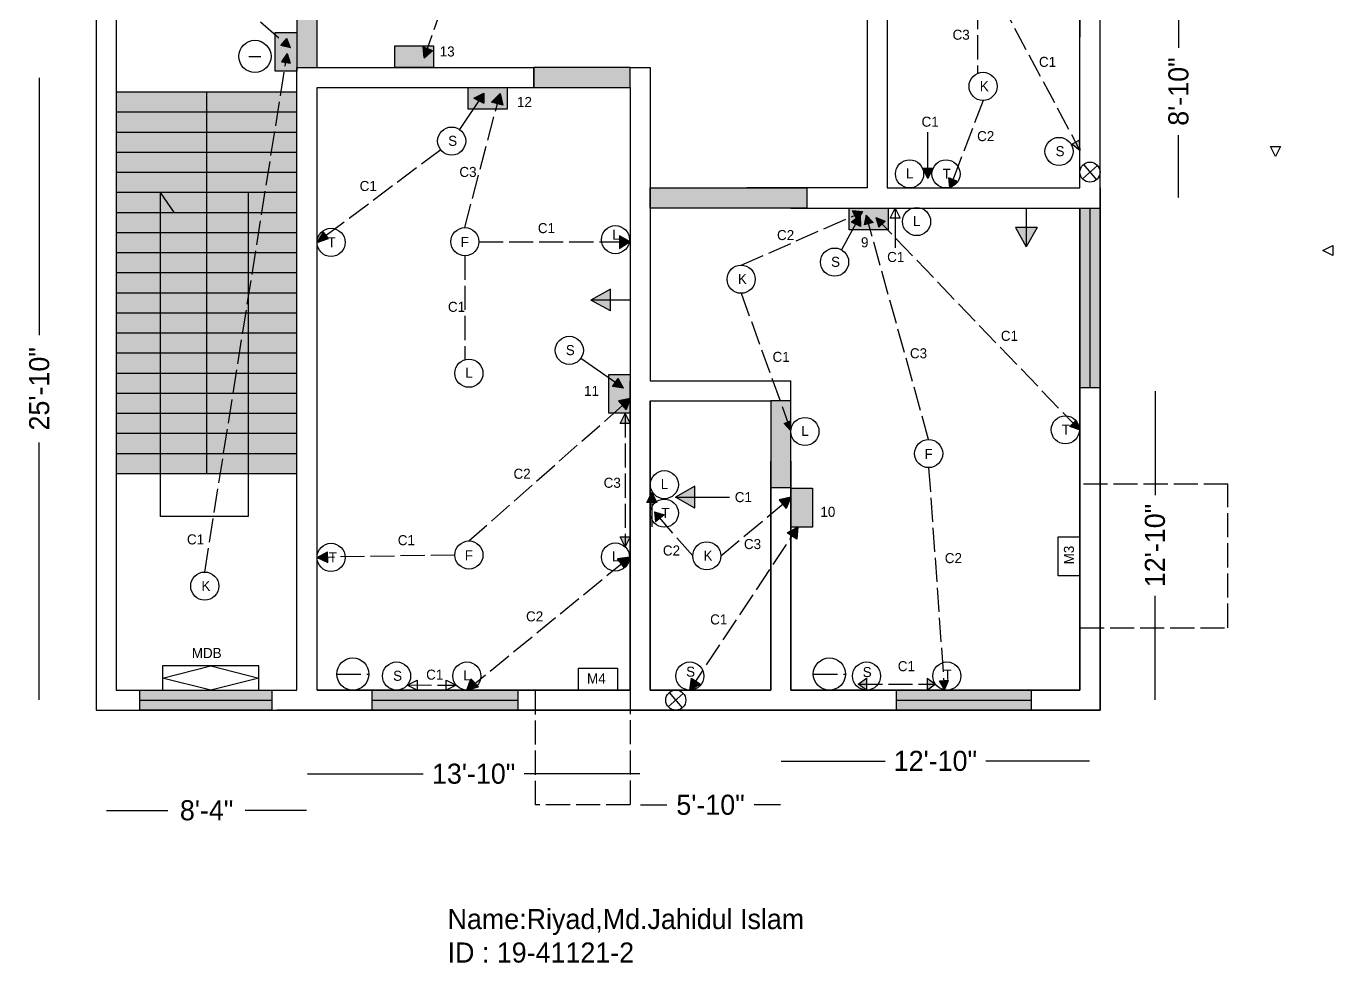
# Model space of a CAD drawing. Header units: feet. Extents: x 437 to 1867, y 198 to 1564.
# Drawn here: x 445 to 1096, y 198 to 664 of the extents above; entities that cross this region are included whole.
import ezdxf

# ---------------------------------------------------------------- set-up
doc = ezdxf.new("R2010")
doc.units = ezdxf.units.FT
doc.header["$MEASUREMENT"] = 0
doc.linetypes.add('ACAD_ISO02W100', pattern=[15, 12, -3])
doc.dimstyles.get("Standard").update_dxf_attribs({"dimtxt": 0.18, "dimasz": 0.18, "dimexe": 0.18, "dimexo": 0.0625, "dimgap": 0.09, "dimtad": 0, "dimtih": 1, "dimtoh": 1, "dimdec": 4, "dimzin": 0, "dimdsep": 46, "dimtxsty": 'Standard', "dimcen": 0.09, "dimadec": 0, "dimazin": 0, "dimtfac": 1, "dimtdec": 4, "dimtofl": 0, "dimtmove": 0, "dimatfit": 3, "dimfxl": 0, "dimtolj": 1, "dimtzin": 0, "dimarcsym": 0})

# ---------------------------------------------------------------- blocks, each defined once
blk = doc.blocks.new('*D11')
at = {"color": 0, "lineweight": -2}
for p, q in [((1019.45, 684.56), (1019.45, 653.5)), ((1019.45, 578.92), (1019.45, 609.99))]:
    blk.add_line(p, q, dxfattribs=at)
at = {"color": 0}
for points in [[(1019.42, 684.56), (1019.48, 684.56), (1019.45, 684.74)], [(1019.42, 578.92), (1019.48, 578.92), (1019.45, 578.74)]]:
    blk.add_solid(points, dxfattribs=at)
at = {"layer": 'Defpoints', "color": 0}
for p in [(975.36, 684.74), (975.36, 578.74), (1019.45, 578.74)]:
    blk.add_point(p, dxfattribs=at)
at = {"color": 0, "insert": (1019.45, 631.74), "char_height": 10, "attachment_point": 5, "rotation": 90}
blk.add_mtext('\\A1;8\'-10"', dxfattribs=at)
blk = doc.blocks.new('*D19')
at = {"color": 0, "lineweight": -2}
for p, q in [((1007.76, 482.56), (1007.76, 430.83)), ((1007.76, 328.92), (1007.76, 380.65))]:
    blk.add_line(p, q, dxfattribs=at)
at = {"color": 0}
for points in [[(1007.73, 482.56), (1007.79, 482.56), (1007.76, 482.74)], [(1007.73, 328.92), (1007.79, 328.92), (1007.76, 328.74)]]:
    blk.add_solid(points, dxfattribs=at)
at = {"layer": 'Defpoints', "color": 0}
for p in [(821.36, 482.74), (1007.76, 482.74), (821.36, 328.74)]:
    blk.add_point(p, dxfattribs=at)
at = {"color": 0, "insert": (1007.76, 405.74), "char_height": 10, "attachment_point": 5, "rotation": 90}
blk.add_mtext('\\A1;12\'-10"', dxfattribs=at)
blk = doc.blocks.new('*D12')
at = {"color": 0, "lineweight": -2}
for p, q in [((821.54, 298.44), (873.27, 298.44)), ((975.18, 298.44), (923.45, 298.44))]:
    blk.add_line(p, q, dxfattribs=at)
at = {"color": 0}
for points in [[(821.54, 298.47), (821.54, 298.41), (821.36, 298.44)], [(975.18, 298.47), (975.18, 298.41), (975.36, 298.44)]]:
    blk.add_solid(points, dxfattribs=at)
at = {"layer": 'Defpoints', "color": 0}
for p in [(821.36, 328.74), (975.36, 328.74), (975.36, 298.44)]:
    blk.add_point(p, dxfattribs=at)
at = {"color": 0, "insert": (898.36, 298.44), "char_height": 10, "attachment_point": 5}
blk.add_mtext('\\A1;12\'-10"', dxfattribs=at)
blk = doc.blocks.new('*D13')
at = {"color": 0, "lineweight": -2}
for p, q in [((751.54, 276.59), (764.6, 276.59)), ((821.18, 276.59), (808.12, 276.59))]:
    blk.add_line(p, q, dxfattribs=at)
at = {"color": 0}
for points in [[(751.54, 276.62), (751.54, 276.56), (751.36, 276.59)], [(821.18, 276.62), (821.18, 276.56), (821.36, 276.59)]]:
    blk.add_solid(points, dxfattribs=at)
at = {"layer": 'Defpoints', "color": 0}
for p in [(751.36, 328.74), (821.36, 328.74), (751.36, 276.59)]:
    blk.add_point(p, dxfattribs=at)
at = {"color": 0, "insert": (786.36, 276.59), "char_height": 10, "attachment_point": 5}
blk.add_mtext('\\A1;5\'-10"', dxfattribs=at)
blk = doc.blocks.new('*D14')
at = {"color": 0, "lineweight": -2}
for p, q in [((585.54, 292.06), (643.27, 292.06)), ((751.18, 292.06), (693.45, 292.06))]:
    blk.add_line(p, q, dxfattribs=at)
at = {"color": 0}
for points in [[(585.54, 292.09), (585.54, 292.03), (585.36, 292.06)], [(751.18, 292.09), (751.18, 292.03), (751.36, 292.06)]]:
    blk.add_solid(points, dxfattribs=at)
at = {"layer": 'Defpoints', "color": 0}
for p in [(585.36, 328.74), (751.36, 328.74), (751.36, 292.06)]:
    blk.add_point(p, dxfattribs=at)
at = {"color": 0, "insert": (668.36, 292.06), "char_height": 10, "attachment_point": 5}
blk.add_mtext('\\A1;13\'-10"', dxfattribs=at)
blk = doc.blocks.new('*D15')
at = {"color": 0, "lineweight": -2}
for p, q in [((485.54, 273.85), (516.1, 273.85)), ((585.18, 273.85), (554.62, 273.85))]:
    blk.add_line(p, q, dxfattribs=at)
at = {"color": 0}
for points in [[(485.54, 273.88), (485.54, 273.82), (485.36, 273.85)], [(585.18, 273.88), (585.18, 273.82), (585.36, 273.85)]]:
    blk.add_solid(points, dxfattribs=at)
at = {"layer": 'Defpoints', "color": 0}
for p in [(485.36, 328.74), (585.36, 328.74), (585.36, 273.85)]:
    blk.add_point(p, dxfattribs=at)
at = {"color": 0, "insert": (535.36, 273.85), "char_height": 10, "attachment_point": 5}
blk.add_mtext('\\A1;8\'-4"', dxfattribs=at)
blk = doc.blocks.new('*D16')
at = {"color": 0, "lineweight": -2}
for p, q in [((452.02, 638.56), (452.02, 510.5)), ((452.02, 328.92), (452.02, 456.99))]:
    blk.add_line(p, q, dxfattribs=at)
at = {"color": 0}
for points in [[(451.99, 638.56), (452.05, 638.56), (452.02, 638.74)], [(451.99, 328.92), (452.05, 328.92), (452.02, 328.74)]]:
    blk.add_solid(points, dxfattribs=at)
at = {"layer": 'Defpoints', "color": 0}
for p in [(585.36, 638.74), (452.02, 328.74), (585.36, 328.74)]:
    blk.add_point(p, dxfattribs=at)
at = {"color": 0, "insert": (452.02, 483.74), "char_height": 10, "attachment_point": 5, "rotation": 90}
blk.add_mtext('\\A1;25\'-10"', dxfattribs=at)

msp = doc.modelspace()

# ---------------------------------------------------------------- hatches: boundary and pattern name
at = {"linetype": 'ACAD_ISO02W100'}
h = msp.add_hatch(color=70, dxfattribs=at)
h.paths.add_polyline_path([(621.5249, 1081.74179), (621.5249, 1086.74179), (592.48437, 1086.74179), (592.48437, 1081.74179)])
h.paths.add_polyline_path([(621.5249, 1076.74179), (621.5249, 1081.74179), (592.48437, 1081.74179), (592.48437, 1076.74179)])
h.paths.add_polyline_path([(751.62853, 1081.74179), (751.62853, 1086.74179), (679.67104, 1086.74179), (679.67104, 1081.74179)])
h.paths.add_polyline_path([(679.67104, 1081.74179), (679.67104, 1076.74179), (703.73667, 1076.74179, -0.00760481), (703.94959, 1076.74179), (729.11631, 1076.74179, -0.137077422), (732.88369, 1076.74179), (751.62853, 1076.74179), (751.62853, 1081.74179)])
h.paths.add_polyline_path([(916.48545, 1081.74179), (916.48545, 1086.74179), (862.35973, 1086.74179), (862.35973, 1081.74179)])
h.paths.add_polyline_path([(862.35973, 1081.74179), (862.35973, 1076.74179), (912.51762, 1076.74179, -0.089970811), (915.37357, 1076.74179), (916.48545, 1076.74179), (916.48545, 1081.74179)])
h.paths.add_polyline_path([(970.35973, 484.28281), (975.35973, 484.28281), (975.35973, 573.74179), (970.35973, 573.74179)])
h.paths.add_polyline_path([(980.35973, 573.74179), (975.35973, 573.74179), (975.35973, 484.28281), (980.35973, 484.28281)])
h.paths.add_polyline_path([(970.35973, 689.74179), (975.35973, 689.74179), (975.35973, 785.74179), (970.35973, 785.74179)])
h.paths.add_polyline_path([(980.35973, 785.74179), (975.35973, 785.74179), (975.35973, 689.74179), (980.35973, 689.74179)])
h.paths.add_polyline_path([(946.05764, 328.74179), (946.05764, 333.74179), (904.08021, 333.74179, -0.000193978), (904.07477, 333.74179), (879.02935, 333.74179), (879.02935, 328.74179)])
h.paths.add_polyline_path([(946.05764, 323.74179), (946.05764, 328.74179), (879.02935, 328.74179), (879.02935, 323.74179)])
h.paths.add_polyline_path([(690.35872, 328.74179), (690.35872, 333.74179), (665.00384, 333.74179, -0.000273873), (664.99617, 333.74179), (617.77501, 333.74179), (617.77501, 328.74179)])
h.paths.add_polyline_path([(617.77501, 328.74179), (617.77501, 323.74179), (690.35872, 323.74179), (690.35872, 328.74179)])
h.paths.add_polyline_path([(567.81732, 328.74179), (567.81732, 333.74179), (502.0231, 333.74179), (502.0231, 328.74179)])
h.paths.add_polyline_path([(502.0231, 328.74179), (502.0231, 323.74179), (567.81732, 323.74179), (567.81732, 328.74179)])
h = msp.add_hatch(color=104)
h.paths.add_polyline_path([(580.35973, 643.74179), (590.35973, 643.74179), (590.35973, 749.74179), (580.35973, 749.74179)])
h.paths.add_polyline_path([(746.35973, 633.74179), (746.35973, 643.74179), (698.35973, 643.74179), (698.35973, 633.74179)])
h.paths.add_polyline_path([(590.35973, 841.74179), (590.35973, 831.74179), (626.35973, 831.74179), (626.35973, 841.74179)])
h.paths.add_polyline_path([(662.35973, 841.74179), (672.35973, 841.74179), (672.35973, 901.74179), (662.35973, 901.74179)])
h.paths.add_polyline_path([(792.35973, 891.74179), (792.35973, 901.74179), (728.20886, 901.74179), (728.20886, 891.74179)])
h.paths.add_polyline_path([(850.35973, 891.74179), (850.35973, 901.74179), (802.35973, 901.74179), (802.35973, 891.74179)])
h.paths.add_polyline_path([(864.35973, 891.74179), (864.35973, 901.74179), (850.35973, 901.74179), (850.35973, 891.74179)])
h.paths.add_polyline_path([(904.35973, 901.74179), (904.35973, 891.74179), (921.94081, 891.74179), (921.94081, 901.74179)])
h.paths.add_polyline_path([(922.35974, 901.74179), (932.35974, 901.74179), (932.35974, 949.74179), (932.35973, 949.74179), (932.35973, 998.16887), (922.35974, 998.16887)])
h.paths.add_polyline_path([(874.35973, 785.74179), (864.35973, 785.74179), (864.35973, 689.74179), (874.35973, 689.74179)])
h.paths.add_polyline_path([(874.35973, 689.74179), (874.35973, 679.74179), (904.35973, 679.74179), (904.35973, 689.74179)])
h.paths.add_polyline_path([(834.35973, 573.74179), (834.35973, 583.74179), (756.35973, 583.74179), (756.35973, 573.74179)])
h.paths.add_polyline_path([(826.35973, 477.74179), (816.35973, 477.74179), (816.35973, 447.74179), (816.35973, 434.58812), (826.35973, 434.58812), (826.35973, 447.74179)])
at = {"true_color": 0x000000}
h = msp.add_hatch(color=18, dxfattribs=at)
h.paths.add_polyline_path([(736.45194, 533.3478), (726.76231, 527.92713), (736.45194, 527.92713)])
h.paths.add_polyline_path([(736.45194, 527.92713), (726.76231, 527.92713), (736.45194, 522.50645)])
h.paths.add_polyline_path([(854.48941, 862.92987), (844.79977, 857.50919), (854.48941, 857.50919)])
h.paths.add_polyline_path([(854.48941, 857.50919), (844.79977, 857.50919), (854.48941, 852.08852)])
h.paths.add_polyline_path([(682.04937, 928.63876), (682.04937, 923.21809), (691.739, 923.21809)])
h.paths.add_polyline_path([(691.739, 923.21809), (682.04937, 923.21809), (682.04937, 917.79741)])
h.paths.add_polyline_path([(943.62032, 564.0667), (938.19965, 564.0667), (943.62032, 554.37706)])
h.paths.add_polyline_path([(949.041, 564.0667), (943.62032, 564.0667), (943.62032, 554.37706)])
at = {"linetype": 'ACAD_ISO02W100'}
h = msp.add_hatch(color=253, dxfattribs=at)
h.paths.add_polyline_path([(727.739, 912.58314), (708.35973, 912.58314), (708.35973, 901.74179), (727.739, 901.74179)])
h.paths.add_polyline_path([(691.739, 891.74179), (672.35973, 891.74179), (672.35973, 880.8468), (691.739, 880.8468)])
h.paths.add_polyline_path([(883.739, 912.58314), (864.35973, 912.58314), (864.35973, 901.74179), (883.739, 901.74179)])
h.paths.add_polyline_path([(903.11827, 912.58314), (883.739, 912.58314), (883.739, 901.74179), (903.11827, 901.74179)])
h.paths.add_polyline_path([(973.25196, 912.58314), (953.87269, 912.58314), (953.87269, 901.74179), (973.25196, 901.74179)])
h.paths.add_polyline_path([(683.20109, 840.74794), (672.35974, 840.74794), (672.35974, 821.36867), (683.20109, 821.36867)])
h.paths.add_polyline_path([(864.35973, 688.87151), (853.52994, 688.87151), (853.52994, 669.49224), (864.35973, 669.49224)])
h.paths.add_polyline_path([(926.7192, 700.58314), (907.33993, 700.58314), (907.33993, 689.74179), (926.7192, 689.74179)])
h.paths.add_polyline_path([(648.44369, 654.58314), (629.06442, 654.58314), (629.06442, 643.74179), (648.44369, 643.74179)])
h.paths.add_polyline_path([(685.08697, 633.74179), (665.7077, 633.74179), (665.7077, 622.99587), (685.08697, 622.99587)])
h.paths.add_polyline_path([(837.20109, 434.2028), (826.35974, 434.2028), (826.35974, 414.82353), (837.20109, 414.82353)])
h.paths.add_polyline_path([(874.87049, 573.74179), (855.49123, 573.74179), (855.49123, 562.8309), (874.87049, 562.8309)])
at = {"linetype": 'ACAD_ISO02W100', "true_color": 0x000000}
h = msp.add_hatch(color=18, dxfattribs=at)
h.paths.add_polyline_path([(968.13458, 606.50307), (966.31681, 605.49611), (970.35973, 602.33448)])
h.paths.add_polyline_path([(969.97333, 607.52166), (968.13458, 606.50307), (970.35973, 602.33448)])
h.paths.add_polyline_path([(923.70258, 689.74179), (923.70258, 683.74179), (926.20145, 685.06041)])
h.paths.add_polyline_path([(923.70258, 689.74179), (926.20145, 685.06041), (928.23027, 686.13099)])
for points in [[(580.33719, 661.20624), (569.49584, 661.20624), (569.49584, 641.82697), (580.33719, 641.82697)], [(746.35973, 490.92706), (735.65406, 490.92706), (735.65406, 471.54779), (746.35973, 471.54779)]]:
    msp.add_hatch(color=253).paths.add_polyline_path(points)
h = msp.add_hatch(color=18, dxfattribs=at)
h.paths.add_polyline_path([(573.75226, 656.46238), (572.2442, 654.70897), (577.11366, 653.57392)])
h.paths.add_polyline_path([(575.26286, 658.21876), (573.75226, 656.46238), (577.11366, 653.57392)])
h = msp.add_hatch(color=18, dxfattribs=at)
h.paths.add_polyline_path([(643.76152, 648.46718), (645.4244, 653.18512), (643.23848, 654.03283)])
h.paths.add_polyline_path([(643.76152, 648.46718), (647.90021, 652.22499), (645.4244, 653.18512)])
h = msp.add_hatch(color=18, dxfattribs=at)
h.paths.add_polyline_path([(575.48875, 650.71468), (572.64075, 646.60507), (574.78039, 646.26193)])
h.paths.add_polyline_path([(575.48875, 650.71468), (574.78039, 646.26193), (576.90886, 645.92059)])
h = msp.add_hatch(color=252)
h.paths.add_polyline_path([(535.35973, 631.41786), (490.35973, 631.41786), (490.35973, 621.41786), (535.35973, 621.41786)])
h.paths.add_polyline_path([(535.35973, 621.41786), (490.35973, 621.41786), (490.35973, 611.41786), (535.35973, 611.41786)])
h.paths.add_polyline_path([(535.35973, 611.41786), (490.35973, 611.41786), (490.35973, 601.41786), (535.35973, 601.41786)])
h.paths.add_polyline_path([(580.35973, 611.41786), (535.35973, 611.41786), (535.35973, 601.41786), (580.35973, 601.41786)])
h.paths.add_polyline_path([(580.35973, 621.41786), (535.35973, 621.41786), (535.35973, 611.41786), (580.35973, 611.41786)])
h.paths.add_polyline_path([(580.35973, 631.41786), (535.35973, 631.41786), (535.35973, 621.41786), (580.35973, 621.41786)])
h.paths.add_polyline_path([(535.35973, 601.41786), (490.35973, 601.41786), (490.35973, 591.41786), (535.35973, 591.41786)])
h.paths.add_polyline_path([(580.35973, 591.41786), (535.35973, 591.41786), (535.35973, 581.41786), (580.35973, 581.41786)])
h.paths.add_polyline_path([(580.35973, 601.41786), (535.35973, 601.41786), (535.35973, 591.41786), (580.35973, 591.41786)])
h.paths.add_polyline_path([(535.35973, 591.41786), (490.35973, 591.41786), (490.35973, 581.41786), (535.35973, 581.41786)])
h.paths.add_polyline_path([(535.35973, 581.41786), (512.20304, 581.41786), (519.18013, 571.41786), (535.35973, 571.41786)])
h.paths.add_polyline_path([(512.20304, 581.41786), (490.35973, 581.41786), (490.35973, 571.41786), (505.72461, 571.41786)])
h.paths.add_polyline_path([(512.20304, 581.41786), (505.72461, 571.41786), (512.20304, 571.41786)], flags=16)
h.paths.add_polyline_path([(512.20304, 581.41786), (512.20304, 571.41786), (519.18013, 571.41786)])
h.paths.add_polyline_path([(535.35973, 571.41786), (512.20304, 571.41786), (512.20304, 561.41786), (535.35973, 561.41786)])
h.paths.add_polyline_path([(512.20304, 571.41786), (490.35973, 571.41786), (490.35973, 561.41786), (512.20304, 561.41786)])
h.paths.add_polyline_path([(512.20304, 561.41786), (490.35973, 561.41786), (490.35973, 551.41786), (512.20304, 551.41786)])
h.paths.add_polyline_path([(535.35973, 561.41786), (512.20304, 561.41786), (512.20304, 551.41786), (535.35973, 551.41786)])
h.paths.add_polyline_path([(556.04758, 581.41786), (535.35973, 581.41786), (535.35973, 571.41786), (556.04758, 571.41786)])
h.paths.add_polyline_path([(580.35973, 581.41786), (556.04758, 581.41786), (556.04758, 571.41786), (580.35973, 571.41786)])
h.paths.add_polyline_path([(556.04758, 571.41786), (535.35973, 571.41786), (535.35973, 561.41786), (556.04758, 561.41786)])
h.paths.add_polyline_path([(580.35973, 571.41786), (556.04758, 571.41786), (556.04758, 561.41786), (580.35973, 561.41786)])
h.paths.add_polyline_path([(556.04758, 561.41786), (535.35973, 561.41786), (535.35973, 551.41786), (556.04758, 551.41786)])
h.paths.add_polyline_path([(580.35973, 561.41786), (556.04758, 561.41786), (556.04758, 551.41786), (580.35973, 551.41786)])
h.paths.add_polyline_path([(556.04758, 551.41786), (535.35973, 551.41786), (535.35973, 541.41786), (556.04758, 541.41786)])
h.paths.add_polyline_path([(580.35973, 551.41786), (556.04758, 551.41786), (556.04758, 541.41786), (580.35973, 541.41786)])
h.paths.add_polyline_path([(535.35973, 551.41786), (512.20304, 551.41786), (512.20304, 541.41786), (535.35973, 541.41786)])
h.paths.add_polyline_path([(512.20304, 551.41786), (490.35973, 551.41786), (490.35973, 541.41786), (512.20304, 541.41786)])
h.paths.add_polyline_path([(512.20304, 541.41786), (490.35973, 541.41786), (490.35973, 531.41786), (512.20304, 531.41786)])
h.paths.add_polyline_path([(535.35973, 531.41786), (512.20304, 531.41786), (512.20304, 521.41786), (535.35973, 521.41786)])
h.paths.add_polyline_path([(556.04758, 541.41786), (535.35973, 541.41786), (535.35973, 536.41786), (535.35973, 531.41786), (556.04758, 531.41786)])
h.paths.add_polyline_path([(535.35973, 536.41786), (535.35973, 541.41786), (512.20304, 541.41786), (512.20304, 531.41786), (535.35973, 531.41786)])
h.paths.add_polyline_path([(580.35973, 541.41786), (556.04758, 541.41786), (556.04758, 531.41786), (580.35973, 531.41786)])
h.paths.add_polyline_path([(580.35973, 531.41786), (556.04758, 531.41786), (556.04758, 521.41786), (580.35973, 521.41786)])
h.paths.add_polyline_path([(556.04758, 531.41786), (535.35973, 531.41786), (535.35973, 521.41786), (556.04758, 521.41786)])
h.paths.add_polyline_path([(512.20304, 531.41786), (490.35973, 531.41786), (490.35973, 521.41786), (512.20304, 521.41786)])
h.paths.add_polyline_path([(512.20304, 521.41786), (490.35973, 521.41786), (490.35973, 511.41786), (512.20304, 511.41786)])
h.paths.add_polyline_path([(535.35973, 521.41786), (512.20304, 521.41786), (512.20304, 511.41786), (535.35973, 511.41786)])
h.paths.add_polyline_path([(556.04758, 521.41786), (535.35973, 521.41786), (535.35973, 511.41786), (556.04758, 511.41786)])
h.paths.add_polyline_path([(580.35973, 521.41786), (556.04758, 521.41786), (556.04758, 511.41786), (580.35973, 511.41786)])
h.paths.add_polyline_path([(512.20304, 511.41786), (490.35973, 511.41786), (490.35973, 501.41786), (512.20304, 501.41786)])
h.paths.add_polyline_path([(535.35973, 511.41786), (512.20304, 511.41786), (512.20304, 501.41786), (535.35973, 501.41786)])
h.paths.add_polyline_path([(556.04758, 511.41786), (535.35973, 511.41786), (535.35973, 501.41786), (556.04758, 501.41786)])
h.paths.add_polyline_path([(580.35973, 511.41786), (556.04758, 511.41786), (556.04758, 501.41786), (580.35973, 501.41786)])
h.paths.add_polyline_path([(580.35973, 501.41786), (556.04758, 501.41786), (556.04758, 491.41786), (580.35973, 491.41786)])
h.paths.add_polyline_path([(556.04758, 501.41786), (535.35973, 501.41786), (535.35973, 491.41786), (556.04758, 491.41786)])
h.paths.add_polyline_path([(535.35973, 501.41786), (512.20304, 501.41786), (512.20304, 491.41786), (535.35973, 491.41786)])
h.paths.add_polyline_path([(512.20304, 501.41786), (490.35973, 501.41786), (490.35973, 491.41786), (512.20304, 491.41786)])
h.paths.add_polyline_path([(512.20304, 491.41786), (490.35973, 491.41786), (490.35973, 481.41786), (512.20304, 481.41786)])
h.paths.add_polyline_path([(535.35973, 491.41786), (512.20304, 491.41786), (512.20304, 481.41786), (535.35973, 481.41786)])
h.paths.add_polyline_path([(556.04758, 491.41786), (535.35973, 491.41786), (535.35973, 481.41786), (556.04758, 481.41786)])
h.paths.add_polyline_path([(580.35973, 491.41786), (556.04758, 491.41786), (556.04758, 481.41786), (580.35973, 481.41786)])
h.paths.add_polyline_path([(580.35973, 481.41786), (556.04758, 481.41786), (556.04758, 471.41786), (580.35973, 471.41786)])
h.paths.add_polyline_path([(556.04758, 481.41786), (535.35973, 481.41786), (535.35973, 471.41786), (556.04758, 471.41786)])
h.paths.add_polyline_path([(535.35973, 481.41786), (512.20304, 481.41786), (512.20304, 471.41786), (535.35973, 471.41786)])
h.paths.add_polyline_path([(512.20304, 481.41786), (490.35973, 481.41786), (490.35973, 471.41786), (512.20304, 471.41786)])
h.paths.add_polyline_path([(512.20304, 471.41786), (490.35973, 471.41786), (490.35973, 461.41786), (512.20304, 461.41786)])
h.paths.add_polyline_path([(535.35973, 471.41786), (512.20304, 471.41786), (512.20304, 461.41786), (535.35973, 461.41786)])
h.paths.add_polyline_path([(556.04758, 471.41786), (535.35973, 471.41786), (535.35973, 461.41786), (556.04758, 461.41786)])
h.paths.add_polyline_path([(580.35973, 471.41786), (556.04758, 471.41786), (556.04758, 461.41786), (580.35973, 461.41786)])
h.paths.add_polyline_path([(580.35973, 461.41786), (556.04758, 461.41786), (556.04758, 451.41786), (580.35973, 451.41786)])
h.paths.add_polyline_path([(556.04758, 461.41786), (535.35973, 461.41786), (535.35973, 451.41786), (556.04758, 451.41786)])
h.paths.add_polyline_path([(556.04758, 451.41786), (535.35973, 451.41786), (535.35973, 441.41786), (556.04758, 441.41786)])
h.paths.add_polyline_path([(580.35973, 451.41786), (556.04758, 451.41786), (556.04758, 441.41786), (580.35973, 441.41786)])
h.paths.add_polyline_path([(535.35973, 451.41786), (512.20304, 451.41786), (512.20304, 441.41786), (535.35973, 441.41786)])
h.paths.add_polyline_path([(535.35973, 461.41786), (512.20304, 461.41786), (512.20304, 451.41786), (535.35973, 451.41786)])
h.paths.add_polyline_path([(512.20304, 461.41786), (490.35973, 461.41786), (490.35973, 451.41786), (512.20304, 451.41786)])
h.paths.add_polyline_path([(512.20304, 451.41786), (490.35973, 451.41786), (490.35973, 441.41786), (512.20304, 441.41786)])
h = msp.add_hatch(color=18, dxfattribs=at)
h.paths.add_polyline_path([(673.5, 631), (668.5, 628.5), (670.98371, 627.25814)])
h.paths.add_polyline_path([(673.5, 631), (670.98371, 627.25814), (673.5, 626)])
h = msp.add_hatch(color=18, dxfattribs=at)
h.paths.add_polyline_path([(681.49038, 630.79597), (677.28136, 626.51996), (680.15864, 625.71003)])
h.paths.add_polyline_path([(681.49038, 630.79597), (680.15864, 625.71003), (682.85077, 624.95222)])
h = msp.add_hatch(color=18, dxfattribs=at)
h.paths.add_polyline_path([(897.14323, 593.53554), (894.64323, 593.53554), (894.64323, 588.53554)])
h.paths.add_polyline_path([(894.64323, 593.53554), (892.14323, 593.53554), (894.64323, 588.53554)])
h = msp.add_hatch(color=18, dxfattribs=at)
h.paths.add_polyline_path([(907.10754, 587.96102), (905.09136, 588.72502), (905.4808, 583.98165, 0.004606283), (905.60504, 584.01627)])
h.paths.add_polyline_path([(909.10931, 587.20249), (907.10754, 587.96102), (905.60504, 584.01627, 0.010048704), (905.87372, 584.0997)])
h = msp.add_hatch(color=18, dxfattribs=at)
h.paths.add_polyline_path([(512.20304, 581.41786), (505.72461, 571.41786), (512.20304, 571.41786)])
h.paths.add_polyline_path([(512.20304, 581.41786), (512.20304, 571.41786), (519.18013, 571.41786)])
h = msp.add_hatch(color=18, dxfattribs=at)
h.paths.add_polyline_path([(860.91771, 570.08945), (861.00746, 564.5), (856.5, 566.66398)])
edge = h.paths.add_edge_path()
edge.add_line((860.91771, 570.08945), (851.51115, 552.97904))
h = msp.add_hatch(color=18, dxfattribs=at)
h.paths.add_polyline_path([(859.50335, 567.51676), (858.97847, 568.58577), (856.5, 566.66398), (858.50528, 565.70127)])
h.paths.add_polyline_path([(860.92038, 569.92281), (859.62955, 567.74631), (858.50528, 565.70127), (861.00746, 564.5)])
h = msp.add_hatch(color=18, dxfattribs=at)
h.paths.add_polyline_path([(862.0494, 571.82648), (857.08695, 572.4381), (858.21385, 570.14301)])
h.paths.add_polyline_path([(862.0494, 571.82648), (858.21385, 570.14301), (858.97847, 568.58577), (860.91771, 570.08945), (860.92038, 569.92281)])
h.paths.add_polyline_path([(860.91771, 570.08945), (858.97847, 568.58577), (859.49885, 567.52593), (859.62955, 567.74631)])
h = msp.add_hatch(color=18, dxfattribs=at)
h.paths.add_polyline_path([(863.91504, 570.21365), (862.88796, 565.32027), (865.10822, 565.92558)])
h.paths.add_polyline_path([(863.91504, 570.21365), (865.10822, 565.92558), (867.28356, 566.51864)])
h = msp.add_hatch(color=18, dxfattribs=at)
h.paths.add_polyline_path([(871.84777, 565.7711), (868.74165, 569.01083), (870.16226, 564.21689)])
h.paths.add_polyline_path([(873.4049, 567.20692), (868.74165, 569.01083), (871.84777, 565.7711)])
h = msp.add_hatch(color=18, dxfattribs=at)
h.paths.add_polyline_path([(594.89434, 560.03878), (593.62882, 561.67972), (590.35973, 556.64851), (590.35973, 556.64851)])
h.paths.add_polyline_path([(596.05646, 558.53193), (594.89434, 560.03878), (590.35973, 556.64851), (590.35973, 556.64851)])
h = msp.add_hatch(color=18, dxfattribs=at)
h.paths.add_polyline_path([(741.09367, 559.87551), (741.09367, 557), (745.92821, 557, 0.007929817), (745.95643, 557.22022)])
h.paths.add_polyline_path([(745.87693, 556.69313, 0.011112853), (745.92821, 557), (741.09367, 557), (741.09367, 553.66265), (741.29599, 553.78153)])
h.paths.add_polyline_path([(746.35973, 557), (745.92821, 557, -0.011112853), (745.87693, 556.69313)])
h.paths.add_polyline_path([(745.95643, 557.22022, -0.007929817), (745.92821, 557), (746.35973, 557)])
msp.add_hatch(color=18, dxfattribs=at).paths.add_polyline_path([(743.02517, 484), (737.5, 484.85003), (740.39009, 488.93015)])
h = msp.add_hatch(color=18, dxfattribs=at)
h.paths.add_polyline_path([(746.35973, 478.87082), (740.47268, 477.71212), (742.43739, 475.41163)])
h.paths.add_polyline_path([(746.35973, 478.87082), (742.43739, 475.41163), (744.2941, 473.2376)])
h = msp.add_hatch(color=18, dxfattribs=at)
h.paths.add_polyline_path([(743.8422, 471.50755), (741.3422, 466.50755), (743.84267, 466.50755)])
h.paths.add_polyline_path([(743.8422, 471.50755), (743.84267, 466.50755), (746.3422, 466.50755)])
h.paths.add_polyline_path([(743.84788, 410.04887), (741.34834, 410.04887), (743.84809, 405.04936, -0.000012181), (743.84834, 405.04912)])
h.paths.add_polyline_path([(746.34834, 410.04887), (743.84788, 410.04887), (743.84834, 405.04912, -0.00000428), (743.84842, 405.04904)])
h = msp.add_hatch(color=18, dxfattribs=at)
h.paths.add_polyline_path([(824.75763, 467.17564), (823.09632, 466.52994), (826.35973, 462.74179)])
h.paths.add_polyline_path([(826.20837, 467.7395), (824.75763, 467.17564), (826.35973, 462.74179)])
h = msp.add_hatch(color=18, dxfattribs=at)
h.paths.add_polyline_path([(968.2344, 467.97608), (966.92722, 466.60174), (970.069, 463.32482)])
h.paths.add_polyline_path([(966.92722, 466.60174), (965.33173, 464.92427), (970.069, 463.32482)])
h = msp.add_hatch(color=18, dxfattribs=at)
h.paths.add_polyline_path([(756.35973, 430.75789), (754.56724, 427.17292), (756.35973, 427.17292)])
h.paths.add_polyline_path([(757.06724, 432.17292), (756.35973, 430.75789), (756.35973, 427.17292), (757.06724, 427.17292)])
h.paths.add_polyline_path([(757.06724, 432.17292), (757.06724, 427.17292), (758.82875, 427.17292, -0.024046989), (759.36204, 427.58333)])
h.paths.add_polyline_path([(759.36204, 427.58333, 0.024046989), (758.82875, 427.17292), (759.56724, 427.17292)])
h = msp.add_hatch(color=18, dxfattribs=at)
h.paths.add_polyline_path([(778.54283, 435.22565), (768.85319, 429.80498), (778.54283, 429.80498)])
h.paths.add_polyline_path([(778.54283, 429.80498), (768.85319, 429.80498), (778.54283, 424.3843)])
h = msp.add_hatch(color=18, dxfattribs=at)
h.paths.add_polyline_path([(826.35973, 429.7588), (820.51127, 428.41886), (822.2778, 426.34199)])
h.paths.add_polyline_path([(826.35973, 429.7588), (822.2778, 426.34199), (824.0988, 424.20109)])
h = msp.add_hatch(color=18, dxfattribs=at)
h.paths.add_polyline_path([(758.52322, 422.41808), (758.9836, 417.43932), (761.22284, 419.3066)])
h.paths.add_polyline_path([(763.33823, 421.0706), (758.52322, 422.41808), (761.22284, 419.3066)])
h = msp.add_hatch(color=18, dxfattribs=at)
h.paths.add_polyline_path([(826.35973, 412.93581), (824.5965, 411.99198), (826.35973, 410.80913)])
h.paths.add_polyline_path([(829.88632, 414.82353), (826.35973, 412.93581), (826.35973, 410.80913), (826.95527, 410.40962)])
h.paths.add_polyline_path([(829.88632, 414.82353), (826.95527, 410.40962), (829.27272, 408.85499)])
h = msp.add_hatch(color=18, dxfattribs=at)
h.paths.add_polyline_path([(595.64804, 402.64712), (590.35973, 399.81272), (595.70634, 399.9052)])
h.paths.add_polyline_path([(595.70634, 399.9052), (590.35973, 399.81272), (590.35973, 399.81272), (595.76374, 397.20566)])
h = msp.add_hatch(color=18, dxfattribs=at)
h.paths.add_polyline_path([(746, 400), (740.0785, 399.03264), (741.89569, 396.6425)])
h.paths.add_polyline_path([(746, 400), (741.89569, 396.6425), (743.45074, 394.59714, 0.004117188), (743.53911, 394.67116)])
h.paths.add_polyline_path([(743.53911, 394.67116, -0.004117188), (743.45074, 394.59714), (743.48445, 394.5528)])
h = msp.add_hatch(color=18, dxfattribs=at)
h.paths.add_polyline_path([(669.14369, 337.12836), (667.03825, 339.38359), (664.99617, 333.74179), (665.00796, 333.74516)])
h.paths.add_polyline_path([(670.17299, 336.02583), (669.14369, 337.12836), (665.00796, 333.74516), (668.70511, 334.80275, 0.068558591)])
h.paths.add_polyline_path([(670.76479, 335.39193), (670.17299, 336.02583, -0.068558591), (668.70511, 334.80275)])
h = msp.add_hatch(color=18, dxfattribs=at)
h.paths.add_polyline_path([(779.01129, 338.21006), (776.83462, 339.68949), (776.04414, 333.74179), (776.04414, 333.74179)])
h.paths.add_polyline_path([(781.32774, 336.63563), (779.01129, 338.21006), (776.04414, 333.74179), (776.04414, 333.74179)])
h = msp.add_hatch(color=18, dxfattribs=at)
h.paths.add_polyline_path([(863.98483, 339.60261), (859.97158, 336.62036), (863.98483, 336.6304)])
h.paths.add_polyline_path([(863.98483, 336.6304), (859.97158, 336.62036), (863.98483, 333.79459)])
h.paths.add_polyline_path([(894.37403, 339.5498), (894.37403, 336.70638), (898.35074, 336.71633, -0.002844948), (898.3053, 336.78175)])
h.paths.add_polyline_path([(898.35973, 336.70356, -0.000557659), (898.35074, 336.71633), (894.37403, 336.70638), (894.37403, 333.74179)])
h = msp.add_hatch(color=18, dxfattribs=at)
h.paths.add_polyline_path([(904.81923, 338.43898), (902.50496, 338.33464), (902.8216, 333.85537)])
h.paths.add_polyline_path([(902.50496, 338.33464), (900.41963, 338.24063), (902.8216, 333.85537)])

# ---------------------------------------------------------------- linework, layer by layer
for p, q in [((980.35973, 323.74179), (980.35973, 891.74179)), ((480.35973, 841.74179), (480.35973, 323.74179)), ((480.35973, 841.74179), (480.35973, 323.74179)), ((490.35973, 831.74179), (490.35973, 333.74179)), ((490.35973, 831.74179), (490.35973, 333.74179)), ((970.35973, 583.74179), (970.35973, 679.74179)), ((970.35973, 668.74179), (970.35973, 658.74179)), ((643.76152, 648.46718), (643.23848, 654.03283)), ((643.23848, 654.03283), (647.90021, 652.22499)), ((643.76152, 648.46718), (647.90021, 652.22499)), ((556.43303, 649.24508), (562.43303, 649.24508)), ((698.35973, 633.74179), (698.35973, 643.74179)), ((746.35973, 633.74179), (746.35973, 643.74179)), ((580.35973, 631.41786), (490.35973, 631.41786)), ((535.35973, 631.41786), (535.35973, 536.41786)), ((673.5, 631), (661.32541, 612.8957)), ((668.5, 628.5), (673.5, 631)), ((668.5, 628.5), (673.5, 626)), ((673.5, 631), (673.5, 626)), ((580.35973, 621.41786), (490.35973, 621.41786)), ((580.35973, 611.41786), (490.35973, 611.41786)), ((894.64323, 588.53554), (894.64323, 611.49661)), ((580.35973, 601.41786), (490.35973, 601.41786)), ((1067.74753, 599.46418), (1065.24753, 604.46418)), ((1065.24753, 604.46418), (1070.24753, 604.46418)), ((1070.24753, 604.46418), (1067.74753, 599.46418)), ((894.64323, 588.53554), (892.14323, 593.53554)), ((892.14323, 593.53554), (897.14323, 593.53554)), ((897.14323, 593.53554), (894.64323, 588.53554)), ((979.08981, 594.96016), (971.62966, 588.30087)), ((972.10616, 595.42713), (978.6133, 587.8339)), ((580.35973, 591.41786), (490.35973, 591.41786)), ((580.35973, 581.41786), (490.35973, 581.41786)), ((512.20304, 581.41786), (519.18013, 571.41786)), ((512.20304, 581.41786), (512.20304, 420.15498)), ((556.04758, 581.41786), (556.04758, 420.15498)), ((864.35973, 583.74179), (804.35973, 583.74179)), ((816.35973, 573.74179), (804.35973, 573.74179)), ((826.35973, 573.74179), (816.35973, 573.74179)), ((875.81336, 568.7393), (878.31336, 573.7393)), ((878.31336, 573.7393), (880.81336, 568.7393)), ((878.31336, 573.7393), (878.31336, 553.85274)), ((943.62032, 573.75633), (943.62032, 554.37706)), ((970.35973, 333.74179), (970.35973, 573.74179)), ((580.35973, 571.41786), (490.35973, 571.41786)), ((860.91771, 570.08945), (851.51115, 552.97904)), ((860.91771, 570.08945), (856.5, 566.66398)), ((861.00746, 564.5), (856.5, 566.66398)), ((860.91771, 570.08945), (861.00746, 564.5)), ((880.81336, 568.7393), (875.81336, 568.7393)), ((580.35973, 561.41786), (490.35973, 561.41786)), ((949.041, 564.0667), (938.19965, 564.0667)), ((938.19965, 564.0667), (943.62032, 554.37706)), ((949.041, 564.0667), (943.62032, 554.37706)), ((1091.33771, 552.67273), (1096.33771, 555.17273)), ((1096.33771, 555.17273), (1096.33771, 550.17273)), ((580.35973, 551.41786), (490.35973, 551.41786)), ((1096.33771, 550.17273), (1091.33771, 552.67273)), ((580.35973, 541.41786), (490.35973, 541.41786)), ((535.35973, 536.41786), (535.35973, 441.41786)), ((580.35973, 531.41786), (490.35973, 531.41786)), ((736.45194, 533.3478), (726.76231, 527.92713)), ((746.35973, 527.92713), (726.76231, 527.92713)), ((736.45194, 522.50645), (726.76231, 527.92713)), ((736.45194, 522.50645), (736.45194, 533.3478)), ((580.35973, 521.41786), (490.35973, 521.41786)), ((580.35973, 511.41786), (490.35973, 511.41786)), ((580.35973, 501.41786), (490.35973, 501.41786)), ((743.02517, 484), (721.74018, 498.87737)), ((580.35973, 491.41786), (490.35973, 491.41786)), ((737.5, 484.85003), (740.39009, 488.93015)), ((743.02517, 484), (740.39009, 488.93015)), ((743.02517, 484), (737.5, 484.85003)), ((816.35973, 487.74179), (821.35973, 487.74179)), ((821.35973, 487.74179), (826.35973, 487.74179)), ((826.35973, 477.74179), (826.35973, 487.74179)), ((580.35973, 481.41786), (490.35973, 481.41786)), ((826.35973, 477.74179), (816.35973, 477.74179)), ((816.35973, 477.74179), (816.35973, 447.74179)), ((826.35973, 447.74179), (826.35973, 477.74179)), ((580.35973, 471.41786), (490.35973, 471.41786)), ((741.3422, 466.50755), (743.8422, 471.50755)), ((743.8422, 471.50755), (746.3422, 466.50755)), ((746.3422, 466.50755), (741.3422, 466.50755)), ((580.35973, 461.41786), (490.35973, 461.41786)), ((580.35973, 451.41786), (490.35973, 451.41786)), ((580.35973, 441.41786), (490.35973, 441.41786)), ((754.56724, 427.17292), (757.06724, 432.17292)), ((757.06724, 432.17292), (759.56724, 427.17292)), ((778.54283, 435.22565), (768.85319, 429.80498)), ((778.54283, 424.3843), (768.85319, 429.80498)), ((768.85319, 429.80498), (795.79795, 429.80498)), ((778.54283, 424.3843), (778.54283, 435.22565)), ((816.35973, 434.58812), (826.35973, 434.58812)), ((759.56724, 427.17292), (754.56724, 427.17292)), ((556.04758, 420.15498), (512.20304, 420.15498)), ((743.84834, 405.04887), (741.34834, 410.04887)), ((741.34834, 410.04887), (746.34834, 410.04887)), ((746.34834, 410.04887), (743.84834, 405.04887)), ((537.42942, 345.74179), (513.42942, 345.74179)), ((513.42942, 345.74179), (513.42942, 339.74179)), ((513.42942, 339.74179), (537.42942, 345.74179)), ((561.42942, 345.74179), (537.42942, 345.74179)), ((537.42942, 345.74179), (561.42942, 339.74179)), ((561.42942, 339.74179), (561.42942, 345.74179)), ((513.42942, 339.74179), (513.42942, 333.74179)), ((537.42942, 333.74179), (513.42942, 339.74179)), ((561.42942, 339.74179), (537.42942, 333.74179)), ((561.42942, 333.74179), (561.42942, 339.74179)), ((635.29712, 336.24179), (640.29712, 338.74179)), ((640.29712, 338.74179), (640.29712, 333.74179)), ((654.6456, 338.74179), (659.6456, 336.24179)), ((654.6456, 333.74179), (654.6456, 338.74179)), ((490.35973, 333.74179), (580.35973, 333.74179)), ((590.35973, 333.74179), (746.35973, 333.74179)), ((640.29712, 333.74179), (635.29712, 336.24179)), ((659.6456, 336.24179), (654.6456, 333.74179)), ((746.35973, 333.74179), (736.35973, 333.74179)), ((756.35973, 333.74179), (816.35973, 333.74179)), ((772.77667, 332.07143), (765.31652, 325.41214)), ((765.79303, 332.5384), (772.30017, 324.94517)), ((826.35973, 333.74179), (970.35973, 333.74179)), ((480.35973, 323.74179), (980.35973, 323.74179))]:
    msp.add_line(p, q)
at = {"linetype": 'ACAD_ISO02W100'}
for p, q in [((539.44491, 685.94273), (577.11366, 653.57392)), ((919.26603, 689.74179), (919.26603, 640.71951)), ((923.70258, 689.74179), (970.35973, 602.33448)), ((643.76152, 648.46718), (653.32681, 675.60577)), ((572.2442, 654.70897), (575.26286, 658.21876)), ((577.11366, 653.57392), (575.26286, 658.21876)), ((577.11366, 653.57392), (572.2442, 654.70897)), ((534.41657, 392.53528), (575.48875, 650.71468)), ((575.48875, 650.71468), (572.64075, 646.60507)), ((572.64075, 646.60507), (576.90886, 645.92059)), ((575.48875, 650.71468), (576.90886, 645.92059)), ((664, 564), (681.49038, 630.79597)), ((681.49038, 630.79597), (677.28136, 626.51996)), ((682.85077, 624.95222), (677.28136, 626.51996)), ((681.49038, 630.79597), (682.85077, 624.95222)), ((922.09806, 627.31798), (905.50049, 583.74179)), ((966.31681, 605.49611), (969.97333, 607.52166)), ((970.35973, 602.33448), (966.31681, 605.49611)), ((969.97333, 607.52166), (970.35973, 602.33448)), ((651.96098, 602.70429), (590.35973, 556.64851)), ((905.50049, 583.74179), (905.09136, 588.72502)), ((909.10931, 587.20249), (905.09136, 588.72502)), ((905.50049, 583.74179), (909.10931, 587.20249)), ((801.59077, 545.29046), (862.0494, 571.82648)), ((862.0494, 571.82648), (857.08695, 572.4381)), ((859.49885, 567.52593), (857.08695, 572.4381)), ((862.0494, 571.82648), (859.49885, 567.52593)), ((863.91504, 570.21365), (862.88796, 565.32027)), ((867.28356, 566.51864), (862.88796, 565.32027)), ((895, 458.5), (863.91504, 570.21365)), ((863.91504, 570.21365), (867.28356, 566.51864)), ((970.069, 463.32482), (868.74165, 569.01083)), ((868.74165, 569.01083), (870.16226, 564.21689)), ((868.74165, 569.01083), (873.4049, 567.20692)), ((873.4049, 567.20692), (870.16226, 564.21689)), ((590.35973, 556.64851), (593.62882, 561.67972)), ((596.05646, 558.53193), (593.62882, 561.67972)), ((746.35973, 557), (741.09367, 559.87551)), ((741.09367, 559.87551), (741.09367, 553.66265)), ((590.35973, 556.64851), (596.05646, 558.53193)), ((671, 557), (746.35973, 557)), ((741.09367, 553.66265), (741.29599, 553.78153)), ((746.35973, 557), (741.29599, 553.78153)), ((664, 550), (664, 498.2082)), ((801.59077, 531.29046), (826.35973, 462.74179)), ((666, 408), (746.35973, 478.87082)), ((746.35973, 478.87082), (740.47268, 477.71212)), ((740.47268, 477.71212), (744.2941, 473.2376)), ((746.35973, 478.87082), (744.2941, 473.2376)), ((743.8422, 471.50755), (743.84834, 405.04887)), ((823.09632, 466.52994), (826.20837, 467.7395)), ((826.35973, 462.74179), (823.09632, 466.52994)), ((826.35973, 462.74179), (826.20837, 467.7395)), ((968.2344, 467.97608), (965.33173, 464.92427)), ((970.069, 463.32482), (965.33173, 464.92427)), ((970.069, 463.32482), (968.2344, 467.97608)), ((895, 444.5), (902.8216, 333.85537)), ((1044.06159, 436.35136), (970.35973, 436.35136)), ((1044.06159, 364.81798), (1044.06159, 436.35136)), ((757.06724, 432.17292), (757.06724, 420.38184)), ((791.4834, 400.5653), (826.35973, 429.7588)), ((826.35973, 429.7588), (820.51127, 428.41886)), ((826.35973, 429.7588), (824.0988, 424.20109)), ((820.51127, 428.41886), (824.0988, 424.20109)), ((757.06724, 420.38184), (757.06724, 414.97819)), ((777.4834, 400.5653), (758.52322, 422.41808)), ((758.52322, 422.41808), (758.9836, 417.43932)), ((758.52322, 422.41808), (763.33823, 421.0706)), ((763.33823, 421.0706), (758.9836, 417.43932)), ((776.04414, 333.74179), (829.88632, 414.82353)), ((829.88632, 414.82353), (824.5965, 411.99198)), ((829.27272, 408.85499), (824.5965, 411.99198)), ((829.88632, 414.82353), (829.27272, 408.85499)), ((590.35973, 399.81272), (595.64804, 402.64712)), ((659, 401), (590.35973, 399.81272)), ((590.35973, 399.81272), (595.76374, 397.20566)), ((595.76374, 397.20566), (595.64804, 402.64712)), ((665.00384, 333.74179), (746, 400)), ((746, 400), (740.0785, 399.03264)), ((743.48445, 394.5528), (740.0785, 399.03264)), ((746, 400), (743.48445, 394.5528)), ((970.35973, 364.81798), (1044.06159, 364.81798)), ((600.1853, 341.74179), (616.1853, 341.74179)), ((664.99617, 333.74179), (667.03825, 339.38359)), ((670.76479, 335.39193), (667.03825, 339.38359)), ((776.04414, 333.74179), (776.83462, 339.68949)), ((776.83462, 339.68949), (781.32774, 336.63563)), ((837.55585, 341.74179), (853.55585, 341.74179)), ((859.97158, 336.62036), (863.98483, 339.60261)), ((863.98483, 339.60261), (863.98483, 333.74179)), ((894.29903, 339.60261), (898.38728, 336.72403)), ((894.37403, 333.74179), (894.37403, 339.60261)), ((635.3882, 336.28733), (659.63269, 336.24824)), ((664.99617, 333.74179), (670.76479, 335.39193)), ((699.19878, 276.58746), (699.19878, 333.74179)), ((746.35973, 333.74179), (746.35973, 276.58746)), ((776.04414, 333.74179), (781.32774, 336.63563)), ((859.97158, 336.62036), (898.35074, 336.71633)), ((864.05983, 333.74179), (859.97158, 336.62036)), ((898.38728, 336.72403), (894.37403, 333.74179)), ((904.81923, 338.43898), (900.41963, 338.24063)), ((902.8216, 333.85537), (900.41963, 338.24063)), ((902.8216, 333.85537), (904.81923, 338.43898)), ((746.35973, 276.58746), (699.19878, 276.58746))]:
    msp.add_line(p, q, dxfattribs=at)
at = {"color": 0}
for p, q in [((502.0231, 328.74179), (567.81732, 328.74179)), ((617.77501, 328.74179), (690.35872, 328.74179)), ((879.02935, 328.74179), (946.05764, 328.74179))]:
    msp.add_line(p, q, dxfattribs=at)
for points in [[(590.35973, 749.74179), (580.35973, 749.74179), (580.35973, 643.74179), (590.35973, 643.74179)], [(580.33719, 661.20624), (580.33719, 641.82697), (569.49584, 641.82697), (569.49584, 661.20624)], [(629.06442, 654.58314), (648.44369, 654.58314), (648.44369, 643.74179), (629.06442, 643.74179)], [(746.35973, 643.74179), (698.35973, 643.74179), (698.35973, 633.74179), (746.35973, 633.74179)], [(756.35973, 583.74179), (834.35973, 583.74179), (834.35973, 573.74179), (756.35973, 573.74179)], [(855.49123, 573.74179), (874.87049, 573.74179), (874.87049, 562.8309), (855.49123, 562.8309)], [(746.35973, 490.92706), (746.35973, 471.54779), (735.65406, 471.54779), (735.65406, 490.92706)], [(837.20109, 434.2028), (837.20109, 414.82353), (826.35974, 414.82353), (826.35974, 434.2028)], [(970.35973, 410.0072), (970.35973, 390.62793), (959.55487, 390.62793), (959.55487, 410.0072)], [(740.02362, 333.74179), (720.64436, 333.74179), (720.64436, 344.58314), (740.02362, 344.58314)], [(502.0231, 333.74179), (567.81732, 333.74179), (567.81732, 323.74179), (502.0231, 323.74179)], [(617.77501, 333.74179), (690.35872, 333.74179), (690.35872, 323.74179), (617.77501, 323.74179)], [(879.02935, 333.74179), (946.05764, 333.74179), (946.05764, 323.74179), (879.02935, 323.74179)]]:
    msp.add_lwpolyline(points, close=True)
for points in [[(874.35973, 737.74179), (874.35973, 583.74179), (970.35973, 583.74179), (970.35973, 679.74179), (904.35973, 679.74179)], [(864.35973, 689.74179), (864.35973, 583.74179)], [(980.35973, 573.74179), (980.35973, 573.74179), (980.35973, 689.74179)], [(746.35973, 643.74179), (756.35973, 643.74179), (756.35973, 487.74179)], [(746.35973, 633.74179), (746.35973, 333.74179), (590.35973, 333.74179), (590.35973, 633.74179), (698.35973, 633.74179)], [(980.35973, 583.74179), (980.35973, 323.74179), (816.35973, 323.74179)], [(874.35973, 583.74179), (970.35973, 583.74179)], [(826.35973, 573.74179), (970.35973, 573.74179), (970.35973, 333.74179), (826.35973, 333.74179), (826.35973, 447.74179)], [(864.35973, 573.74179), (970.35973, 573.74179)], [(746.35973, 333.74179), (746.35973, 487.74179)], [(756.35973, 487.74179), (816.35973, 487.74179)], [(816.35973, 447.74179), (816.35973, 333.74179), (756.35973, 333.74179), (756.35973, 477.74179), (816.35973, 477.74179)], [(756.35973, 477.74179), (756.35973, 333.74179)], [(816.35973, 333.74179), (816.35973, 447.74179)], [(826.35973, 447.74179), (826.35973, 333.74179)], [(826.35973, 447.74179), (826.35973, 333.74179)], [(746.35973, 323.74179), (570.35973, 323.74179)], [(756.35973, 323.74179), (756.35973, 323.74179), (580.35973, 323.74179)], [(826.35973, 323.74179), (826.35973, 323.74179), (746.35973, 323.74179)], [(826.35973, 323.74179), (826.35973, 323.74179), (746.35973, 323.74179)]]:
    msp.add_lwpolyline(points)
at = {"flags": 128}
msp.add_lwpolyline([(580.35973, 333.74179), (580.35973, 643.74179), (698.35973, 643.74179)], dxfattribs=at)
for points in [[(665.7077, 633.74179), (685.08697, 633.74179), (685.08697, 622.99587), (665.7077, 622.99587)], [(970.35973, 573.74179), (980.35973, 573.74179), (980.35973, 484.28281), (970.35973, 484.28281)]]:
    msp.add_lwpolyline(points, close=True, dxfattribs=at)
for centre, radius in [((559.43303, 649.24508), 8), ((922.09806, 634.31798), 7), ((657.41921, 607.08695), 7), ((959.95157, 601.94699), 7), ((885.5, 590.74179), 7), ((903.66405, 590.74179), 7), ((975.35973, 591.63051), 5), ((889, 567), 7), ((597.35973, 556.64851), 7), ((664, 557), 7), ((739, 558), 7), ((848.13887, 546.8449), 7), ((801.59077, 538.29046), 7), ((716.00276, 502.88761), 7), ((666, 491.5), 7), ((833.35974, 462.5), 7), ((963.069, 463.32482), 7), ((895, 451.5), 7), ((763.35974, 436), 7), ((763.35973, 421.83717), 7), ((597.35973, 399.81272), 7), ((666, 401), 7), ((739, 400), 7), ((784.4834, 400.5653), 7), ((534.41657, 385.53528), 7), ((608.1853, 341.74179), 8), ((629.9884, 340.74179), 7), ((665, 340.74179), 7), ((776.04414, 340.74179), 7), ((845.55585, 341.74179), 8), ((864.05983, 340.74179), 7), ((904.07749, 340.74179), 7), ((769.0466, 328.74179), 5)]:
    msp.add_circle(centre, radius)
at = {"layer": 'Defpoints', "color": 0}
msp.add_line((975.35973, 573.74179), (975.35973, 484.28281), dxfattribs=at)

# ---------------------------------------------------------------- texts
at = {"linetype": 'ACAD_ISO02W100', "char_height": 5, "width": 10.1284113, "attachment_point": 1}
for s, insert in [('C3', (906.91272, 662.54767)), ('C1', (949.94669, 649.02211)), ('C1', (891.46201, 619.22986)), ('C2', (919.14157, 612.04929)), ('C3', (661.2627, 594.21714)), ('C1', (611.59358, 587.22412)), ('C1', (700.34507, 566.24624)), ('C2', (819.47613, 562.79902)), ('C1', (874.32269, 551.88377)), ('C1', (655.57311, 527.06113)), ('C1', (930.96953, 512.62675)), ('C1', (817.2524, 502.15341)), ('C3', (885.6802, 503.93512)), ('C2', (688.22257, 443.95165)), ('C3', (733.12777, 439.45852)), ('C1', (798.4332, 432.31624)), ('C1', (525.57107, 411.27672)), ('C1', (630.56726, 410.88091)), ('C2', (762.61608, 405.73497)), ('C3', (802.99352, 408.95179)), ('C2', (903.04204, 401.95284)), ('C2', (694.46434, 372.95191)), ('C1', (786.16723, 371.42028)), ('C1', (879.62862, 348.1583)), ('C1', (644.7125, 343.93622))]:
    msp.add_mtext(s, dxfattribs=dict(at, insert=insert))
at = {"attachment_point": 1}
for s, insert, char_height, width in [('13', (651.46698, 654.19832), 5, 15.7990023), ('K', (920.4593, 636.92369), 5, 7.2329995), ('12', (689.94801, 629.05524), 5, 15.7990023), ('S', (655.682, 609.71259), 5, 7.2329995), ('S', (958.21436, 604.57263), 5, 7.2329995), ('L', (883.7059, 593.53554), 5, 7.2329995), ('T', (901.92451, 593.28892), 5, 7.2329995), ('L', (887.2059, 569.79375), 5, 7.2329995), ('L', (737.39715, 563.02271), 5, 5.1168729), ('T', (595.62019, 559.19564), 5, 7.2329995), ('F', (661.93062, 559.3032), 5, 7.2329995), ('9', (861.30342, 559.1942), 5, 15.7990023), ('S', (846.40166, 549.47053), 5, 7.2329995), ('K', (799.95202, 540.89617), 5, 7.2329995), ('S', (714.26556, 505.51324), 5, 7.2329995), ('L', (664.2059, 494.29375), 5, 7.2329995), ('11', (723.3709, 485.22212), 5, 15.7990023), ('L', (831.56563, 465.29375), 5, 7.2329995), ('T', (961.32946, 465.87195), 5, 7.2329995), ('F', (892.93062, 453.8032), 5, 7.2329995), ('L', (761.56563, 438.79375), 5, 7.2329995), ('T', (761.8596, 424.3843), 5, 4.8413371), ('10', (841.0729, 425.00065), 5, 15.7990023), ('T', (596.19649, 402.35985), 5, 7.2329995), ('F', (663.93062, 403.3032), 5, 7.2329995), ('L', (737.2059, 402.79375), 5, 7.2329995), ('K', (782.84465, 403.17101), 5, 7.2329995), ('K', (532.77782, 388.14099), 5, 7.2329995), ('MDB', (527.97119, 354.70369), 5, 15.7990023), ('S', (774.1974, 345.41923), 5, 4.9689127), ('S', (862.15436, 345.2165), 5, 7.2329995), ('S', (628.2512, 343.36742), 5, 7.2329995), ('L', (663.2059, 343.53554), 5, 7.2329995), ('{\\C3;M4}', (724.83686, 342.00525), 5, 15.7990023), ('T', (902.43301, 343.95366), 5, 7.2329995), ('Name:Riyad,Md.Jahidul Islam\\PID : 19-41121-2', (655.37442, 224.75318), 10, 297.8648197)]:
    msp.add_mtext(s, dxfattribs=dict(at, insert=insert, char_height=char_height, width=width))
at = {"insert": (962.3689, 396.34689), "char_height": 5, "width": 15.7990023, "attachment_point": 1, "rotation": 90}
msp.add_mtext('{\\C3;M3}', dxfattribs=at)

# ---------------------------------------------------------------- dimensions: what is measured, and where the dimension line sits
for p1, p2, distance, picture, middle in [((975.35973, 684.74179), (975.35973, 578.74179), 44.0924, '*D11', (1019.45214, 631.74179)), ((821.35973, 328.74179), (821.35973, 482.74179), -186.40364, '*D19', (1007.76337, 405.74179))]:
    dim = msp.add_aligned_dim(p1=p1, p2=p2, distance=distance, dimstyle='Standard', override={"dimtxt": 10, "dimlunit": 4, "dimse1": 1, "dimse2": 1})
    dim.commit()
    dim.dimension.update_dxf_attribs({"geometry": picture, "text_midpoint": middle, "text_rotation": 90})
dim = msp.add_linear_dim(base=(452.02139, 328.74179), p1=(585.35973, 638.74179), p2=(585.35973, 328.74179), angle=270, dimstyle='Standard', override={"dimtxt": 10, "dimlunit": 4, "dimse1": 1, "dimse2": 1})
dim.commit()
dim.dimension.update_dxf_attribs({"geometry": '*D16', "text_midpoint": (452.02139, 483.74179), "dimtype": 161, "text_rotation": 90})
for p1, p2, distance, picture, middle in [((485.35973, 328.74179), (585.35973, 328.74179), -54.88728, '*D15', (535.35973, 273.85451)), ((585.35973, 328.74179), (751.35973, 328.74179), -36.67843, '*D14', (668.35973, 292.06336)), ((821.35973, 328.74179), (751.35973, 328.74179), 52.15433, '*D13', (786.35973, 276.58746))]:
    dim = msp.add_aligned_dim(p1=p1, p2=p2, distance=distance, dimstyle='Standard', override={"dimtxt": 10, "dimlunit": 4, "dimse1": 1, "dimse2": 1})
    dim.commit()
    dim.dimension.update_dxf_attribs({"geometry": picture, "text_midpoint": middle})
dim = msp.add_linear_dim(base=(975.35973, 298.43809), p1=(821.35973, 328.74179), p2=(975.35973, 328.74179), angle=0, dimstyle='Standard', override={"dimtxt": 10, "dimlunit": 4, "dimse1": 1, "dimse2": 1})
dim.commit()
dim.dimension.update_dxf_attribs({"geometry": '*D12', "text_midpoint": (898.35973, 298.43809), "dimtype": 161})

doc.saveas('drawing.dxf')
